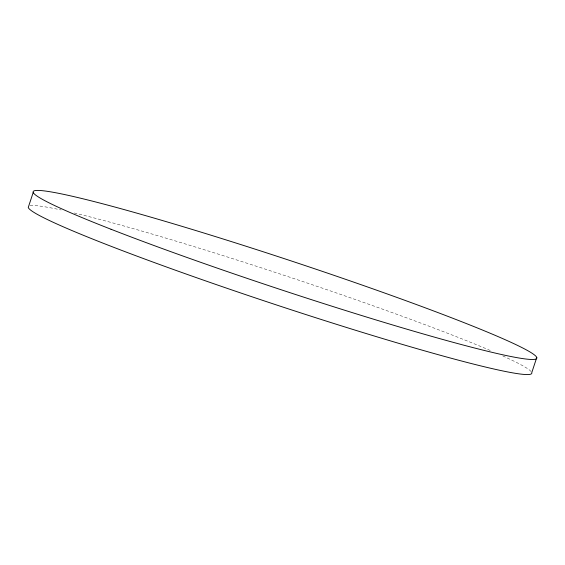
<?xml version="1.0" encoding="UTF-8"?>
<svg xmlns="http://www.w3.org/2000/svg" width="565" height="565" viewBox="0 0 565 565"><rect width="100%" height="100%" fill="white"/><g stroke="black" fill="none" stroke-linecap="round" stroke-linejoin="round"><path stroke-width="0.42" stroke-dasharray="2.83 2.12" d="M30.079 205.724A265.19 15.262 18.3 0 1 61.175 209.982M74.248 212.977A265.19 15.262 18.3 0 1 491.755 351.112M502.772 355.943A265.19 15.262 18.3 0 1 531.121 371.579"/><path stroke-width="0.85" d="M33.236 192.375L28.25 207.454A265.19 15.262 18.3 0 0 285.763 308.01A265.19 15.262 18.3 0 0 531.764 372.625L536.75 357.546M111.044 229.263A265.19 15.262 18.3 0 0 529.659 359.382A265.19 15.262 18.3 0 0 214.276 236.227A265.19 15.262 18.3 0 0 111.044 229.263"/></g></svg>
